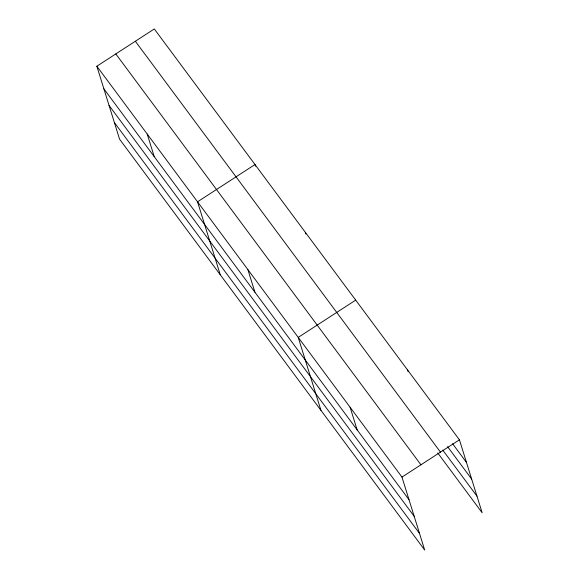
<?xml version="1.0" encoding="UTF-8"?>
<svg xmlns="http://www.w3.org/2000/svg" width="579" height="579" viewBox="0 0 579 579"><rect width="100%" height="100%" fill="white"/><g stroke="black" fill="none" stroke-linecap="round" stroke-linejoin="round"><path stroke-width="0.87" d="M96.845 66.223L401.971 477.096L424.696 550.05L119.563 139.177L96.845 66.223L154.303 28.95L459.436 439.823L482.155 512.777L437.775 453.01M355.694 300.125L298.228 337.398L320.947 410.352M401.971 477.096L459.436 439.823M452.583 443.731L466.486 462.455M447.589 446.662L471.653 479.065M442.761 450.086L476.987 496.174M135.341 41.247L440.474 452.127M115.807 53.919L420.933 464.792M103.894 88.855L409.02 499.728M109.062 105.458L414.195 516.33M114.396 122.567L419.522 533.44M407.565 369.974L408.086 371.653M305.343 232.331L305.864 234.01M350.1 407.247L357.149 429.879M255.52 166.216L254.999 164.537L197.533 201.81L220.259 274.764M247.884 269.604L254.926 292.236M147.189 134.017L154.238 156.648"/></g></svg>
